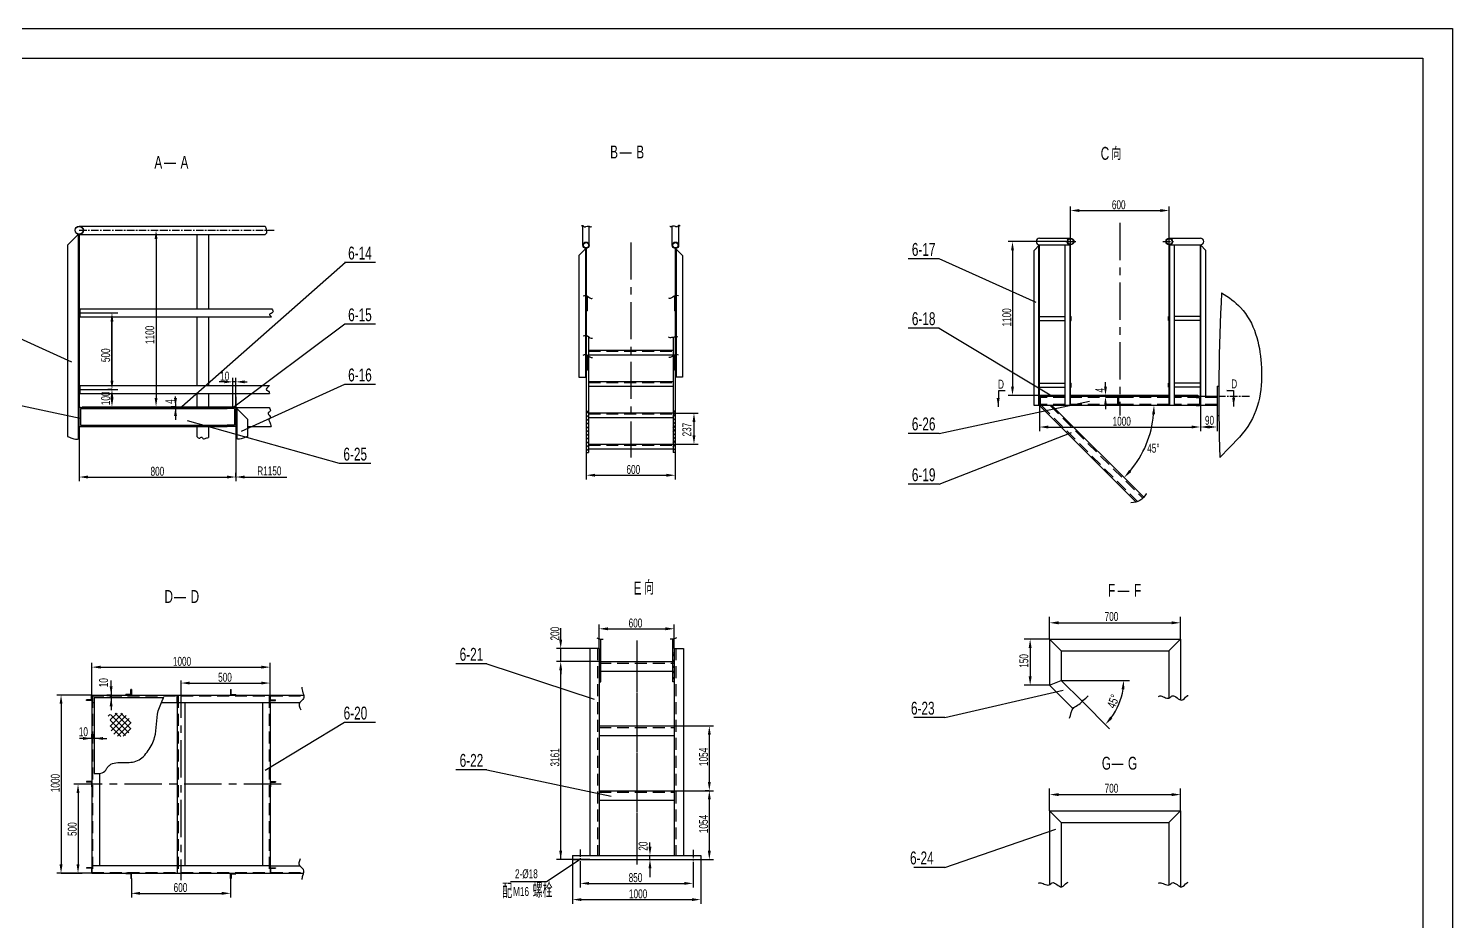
# Model space of a CAD drawing. Header units: millimetres. Extents: x 498745 to 743872, y 17439 to 118325.
# Drawn here: x 663460 to 684943, y 74649 to 88120 of the extents above; entities that cross this region are included whole.
import ezdxf

# ---------------------------------------------------------------- set-up
doc = ezdxf.new("R2010")
doc.units = ezdxf.units.MM
doc.header["$LTSCALE"] = 45
doc.linetypes.add('CENTER', pattern=[2, 1.25, -0.25, 0.25, -0.25])
doc.linetypes.add('HIDDEN-S', pattern=[3, 2, -1])
doc.styles.add('HGCAD', font='HGCAD.SHX', dxfattribs={"width": 0.75, "bigfont": 'HGCADHZ.SHX'})

msp = doc.modelspace()

# ---------------------------------------------------------------- hatches: boundary and pattern name
at = {"ltscale": 2}
h = msp.add_hatch(dxfattribs=at)
h.set_pattern_fill('ANSI37', color=256, scale=1.330875, style=0)
h.set_pattern_definition([(45, (-322626.4485, -26574.8207), (-2.987899591, 2.987899591), []), (135, (-322626.4485, -26574.8207), (-2.987899591, -2.987899591), [])])
h.paths.add_polyline_path([(678753.38, 82584.68), (678735.65, 82566.8), (678753.38, 82566.8)])
h = msp.add_hatch(dxfattribs=at)
h.set_pattern_fill('ANSI37', color=256, scale=1.330875, style=0)
h.set_pattern_definition([(135, (1682477.91, -26574.8207), (2.987899591, 2.987899591), []), (45, (1682477.91, -26574.8207), (2.987899591, -2.987899591), [])])
h.paths.add_polyline_path([(681098.08, 82584.68), (681115.81, 82566.8), (681098.08, 82566.8)])
at = {"linetype": 'HIDDEN-S', "ltscale": 2}
h = msp.add_hatch(dxfattribs=at)
h.set_pattern_fill('ANSI31', color=256, scale=12.6, style=0)
h.set_pattern_definition([(45, (194476.68, 27023.525), (-28.2878068, 28.2878068), [])])
h.paths.add_polyline_path([(671874.59, 81723.05), (671907.77, 81723.05), (671907.77, 82347.62), (671874.59, 82347.62)])
h.paths.add_polyline_path([(673216.91, 82347.62), (673183.72, 82347.62), (673183.72, 81723.05), (673216.91, 81723.05)])
at = {"ltscale": 2}
h = msp.add_hatch(dxfattribs=at)
h.set_pattern_fill('ANSI31', color=256, scale=19.6875, style=0)
h.set_pattern_definition([(45, (77711, 12222.68), (-44.199698, 44.199698), [])])
h.paths.add_polyline_path([(672092.39, 78545.35), (672068.67, 78545.35), (672068.67, 78427.87), (672092.39, 78427.87)])
h.paths.add_polyline_path([(672092.39, 78699.46), (672068.67, 78699.46), (672068.67, 78570.01), (672092.39, 78570.01)])
h.paths.add_polyline_path([(672092.39, 78570.01), (672068.67, 78570.01), (672068.67, 78545.35), (672092.39, 78545.35)])
h.paths.add_polyline_path([(672092.39, 78427.87), (672068.67, 78427.87), (672068.67, 78263.9), (672092.39, 78263.9)])
h = msp.add_hatch(dxfattribs=at)
h.set_pattern_fill('ANSI31', color=256, scale=19.6875, style=0)
h.set_pattern_definition([(135, (1267559.555, 12222.68), (44.199698, 44.199698), [])])
h.paths.add_polyline_path([(673178.17, 78545.35), (673201.88, 78545.35), (673201.88, 78427.87), (673178.17, 78427.87)])
h.paths.add_polyline_path([(673178.17, 78699.46), (673201.88, 78699.46), (673201.88, 78570.01), (673178.17, 78570.01)])
h.paths.add_polyline_path([(673178.17, 78570.01), (673201.88, 78570.01), (673201.88, 78545.35), (673178.17, 78545.35)])
h.paths.add_polyline_path([(673178.17, 78427.87), (673201.88, 78427.87), (673201.88, 78263.9), (673178.17, 78263.9)])
h = msp.add_hatch(dxfattribs=at)
h.set_pattern_fill('ANSI37', color=256, scale=19.6875, style=0)
h.set_pattern_definition([(45, (66802.7, 11344.77), (-44.199698, 44.199698), []), (135, (66802.7, 11344.77), (-44.199698, -44.199698), [])])
edge = h.paths.add_edge_path()
edge.add_spline(control_points=[(664645.04, 77757.63), (664737.35, 77786.52), (664880.24, 77826.96), (665030.6, 77661.94), (664997.88, 77450.95), (664771.64, 77416.44), (664662.07, 77575.93), (664712.72, 77722.4), (664656.59, 77752.07), (664645.04, 77757.63)], knot_values=[32.90030578, 32.90030578, 32.90030578, 32.90030578, 694.92918878, 1066.35467017, 1543.27617866, 1998.75596958, 2429.50492102, 2805.49078754, 2897.69860418, 2897.69860418, 2897.69860418, 2897.69860418], degree=3, periodic=0)

# ---------------------------------------------------------------- linework, layer by layer
at = {"color": 7, "ltscale": 2}
for p, q in [((647143.36, 88120.11), (684943.36, 88120.11)), ((684943.36, 88120.11), (684943.36, 61390.11))]:
    msp.add_line(p, q, dxfattribs=at)
at = {"color": 4, "ltscale": 2}
for p, q in [((648268.36, 87670.11), (684493.36, 87670.11)), ((684493.36, 87670.11), (684493.36, 61840.11)), ((664223.3, 85139.39), (667028.44, 85139.39)), ((671822.64, 84851.04), (671822.64, 85149.52)), ((671919.17, 84851.04), (671919.17, 85136.16)), ((673172.33, 84851.04), (673172.33, 85136.16)), ((673268.86, 84851.04), (673268.86, 85149.52)), ((664208.31, 85012.98), (664047.66, 84852.33)), ((664208.31, 85012.98), (664208.31, 81926.35)), ((664208.53, 85012.98), (664225.07, 85012.98)), ((664223.3, 85012.98), (667028.44, 85012.98)), ((664224.85, 85012.98), (664224.85, 82404.78)), ((665997.38, 85012.98), (665997.38, 83890.8)), ((666174.57, 85012.98), (666174.57, 83890.8)), ((678711.96, 84955.59), (679182.02, 84955.59)), ((680669.44, 84955.59), (681139.5, 84955.59)), ((664047.66, 84852.33), (664047.66, 81966.76)), ((671763.99, 84696.06), (671874.59, 84806.66)), ((671763.99, 84696.06), (671763.99, 82862.72)), ((671861.36, 84793.43), (671861.36, 82862.72)), ((671874.59, 84806.66), (671874.59, 82862.72)), ((673216.91, 84806.66), (673216.91, 82862.72)), ((673327.51, 84696.06), (673216.91, 84806.66)), ((673230.14, 84793.43), (673230.14, 82862.72)), ((673327.51, 84696.06), (673327.51, 82862.72)), ((678711.96, 84855.14), (678630.19, 84773.37)), ((678630.19, 82434.67), (678630.19, 84773.37)), ((678702.84, 82434.67), (678702.84, 84846.01)), ((678711.96, 84855.14), (679182.02, 84855.14)), ((678711.96, 82566.8), (678711.96, 84855.14)), ((679100.25, 82434.67), (679100.25, 84855.14)), ((679172.9, 82434.67), (679172.9, 84855.14)), ((679182.02, 82434.67), (679182.02, 84855.14)), ((679182.02, 82566.8), (679182.02, 84855.14)), ((680669.44, 84855.14), (681139.5, 84855.14)), ((680669.44, 82566.8), (680669.44, 84855.14)), ((680669.44, 82434.67), (680669.44, 84855.14)), ((680669.44, 82566.8), (680669.44, 84855.14)), ((680678.56, 82434.67), (680678.56, 84855.14)), ((680751.21, 82434.67), (680751.21, 84855.14)), ((681139.5, 84855.14), (681221.27, 84773.37)), ((681139.5, 82566.8), (681139.5, 84855.14)), ((681139.5, 82566.8), (681139.5, 84855.14)), ((681148.62, 82566.8), (681148.62, 84846.01)), ((681221.27, 82566.8), (681221.27, 84773.37)), ((668694.68, 84590.03), (668225.22, 84590.03)), ((677198.8, 84645.29), (676729.34, 84645.29)), ((671874.59, 84333.83), (671874.59, 81723.05)), ((673216.91, 84313.03), (673216.91, 81723.05)), ((671885.78, 84085.68), (671885.78, 83858.78)), ((673205.71, 84085.68), (673205.71, 83858.78)), ((664224.85, 83890.8), (667131.78, 83890.8)), ((664231.94, 83890.8), (664231.94, 83772.67)), ((671874.59, 83988.05), (671885.78, 83988.05)), ((671874.59, 83858.78), (671885.78, 83858.78)), ((673216.91, 83988.05), (673205.71, 83988.05)), ((673216.91, 83858.78), (673205.71, 83858.78)), ((664224.85, 83772.67), (667128.26, 83772.67)), ((665997.38, 83772.67), (665997.38, 82733.17)), ((666174.57, 83772.67), (666174.57, 82733.17)), ((668694.68, 83658.8), (668225.22, 83658.8)), ((677198.8, 83599.84), (676729.34, 83599.84)), ((678711.96, 83774.19), (679100.25, 83774.19)), ((678711.96, 83712.67), (679100.25, 83712.67)), ((679182.02, 83774.19), (679191.44, 83774.19)), ((679182.02, 83774.19), (679191.44, 83774.19)), ((679182.02, 83712.67), (679191.44, 83712.67)), ((679182.02, 83712.67), (679191.44, 83712.67)), ((679191.44, 83712.67), (679191.44, 83774.19)), ((680669.44, 83774.19), (680660.02, 83774.19)), ((680669.44, 83774.19), (680660.02, 83774.19)), ((680660.02, 83712.67), (680660.02, 83774.19)), ((680669.44, 83712.67), (680660.02, 83712.67)), ((680669.44, 83712.67), (680660.02, 83712.67)), ((681139.5, 83774.19), (680751.21, 83774.19)), ((681139.5, 83712.67), (680751.21, 83712.67)), ((671907.77, 83470.97), (671907.77, 81723.05)), ((673183.72, 83465.01), (673183.72, 81723.05)), ((671885.78, 83194.62), (671885.78, 82967.71)), ((671907.77, 83265.18), (673183.72, 83265.18)), ((671907.77, 83196.91), (673183.72, 83196.91)), ((673205.71, 83194.62), (673205.71, 82967.71)), ((671874.59, 83096.98), (671885.78, 83096.98)), ((671874.59, 82967.71), (671885.78, 82967.71)), ((673216.91, 83096.98), (673205.71, 83096.98)), ((673216.91, 82967.71), (673205.71, 82967.71)), ((664224.85, 82733.17), (667097.26, 82733.17)), ((664231.94, 82733.17), (664231.94, 82615.05)), ((668694.68, 82751.42), (668225.22, 82751.42)), ((671763.99, 82862.72), (671874.59, 82862.72)), ((671907.77, 82792.96), (673183.72, 82792.96)), ((671907.77, 82724.69), (673183.72, 82724.69)), ((673327.51, 82862.72), (673216.91, 82862.72)), ((678711.96, 82768.88), (678721.37, 82768.88)), ((678721.37, 82768.88), (679100.25, 82768.88)), ((679182.02, 82768.88), (679191.44, 82768.88)), ((679182.02, 82768.88), (679191.44, 82768.88)), ((679191.44, 82707.36), (679191.44, 82768.88)), ((680660.02, 82707.36), (680660.02, 82768.88)), ((680669.44, 82768.88), (680660.02, 82768.88)), ((680669.44, 82768.88), (680660.02, 82768.88)), ((681139.5, 82768.88), (680751.21, 82768.88)), ((681391.91, 82723.54), (681418.3, 82723.54)), ((664224.85, 82615.05), (667093.74, 82615.05)), ((665997.38, 82615.05), (665997.38, 82414.23)), ((666174.57, 82615.05), (666174.57, 82414.23)), ((666587.35, 82563.07), (666587.35, 82385.88)), ((666587.35, 82563.07), (666587.35, 82385.88)), ((678092.07, 82655.39), (678090.58, 82410.88)), ((678194.24, 82654.77), (678092.07, 82655.39)), ((678711.96, 82707.36), (678721.37, 82707.36)), ((679100.25, 82566.8), (678711.96, 82566.8)), ((678711.96, 82566.8), (678711.96, 82434.67)), ((678721.37, 82707.36), (679100.25, 82707.36)), ((679100.25, 82584.68), (678753.38, 82584.68)), ((678753.38, 82584.68), (678753.38, 82566.8)), ((679182.02, 82707.36), (679191.44, 82707.36)), ((679182.02, 82707.36), (679191.44, 82707.36)), ((680669.44, 82584.68), (679182.02, 82584.68)), ((680669.44, 82566.8), (679182.02, 82566.8)), ((680669.44, 82707.36), (680660.02, 82707.36)), ((680669.44, 82707.36), (680660.02, 82707.36)), ((681139.5, 82707.36), (680751.21, 82707.36)), ((681098.08, 82584.68), (680751.21, 82584.68)), ((681391.48, 82566.8), (680751.21, 82566.8)), ((681098.08, 82584.68), (681098.08, 82566.8)), ((681098.08, 82584.68), (681098.08, 82566.8)), ((681537.97, 82661.44), (681640.16, 82661.44)), ((681537.98, 82662.06), (681640.16, 82661.44)), ((681640.16, 82661.44), (681638.67, 82416.92)), ((664224.85, 82116.53), (664224.85, 82404.78)), ((664243.75, 82404.78), (664224.85, 82404.78)), ((664243.75, 82404.78), (664402.04, 82404.78)), ((664243.75, 82385.88), (664243.75, 82135.43)), ((664243.75, 82385.88), (664355.38, 82385.88)), ((664267.37, 82414.23), (666544.82, 82414.23)), ((664267.37, 82414.23), (664267.37, 82404.78)), ((664355.38, 82404.78), (664355.38, 82385.88)), ((664355.38, 82385.88), (666456.82, 82385.88)), ((664402.04, 82404.78), (666410.16, 82404.78)), ((666587.35, 82404.78), (666410.16, 82404.78)), ((666456.82, 82404.78), (666456.82, 82385.88)), ((666568.45, 82385.88), (666456.82, 82385.88)), ((666544.82, 82414.23), (666544.82, 82404.78)), ((666544.82, 82414.23), (666544.82, 82404.78)), ((666568.45, 82385.88), (666568.45, 82135.43)), ((666587.35, 82404.78), (666764.54, 82227.6)), ((666587.35, 82404.78), (667089.36, 82404.78)), ((666587.35, 82385.88), (666587.35, 81930.41)), ((666603.89, 82388.25), (666603.89, 81926.35)), ((671874.59, 82347.62), (671907.77, 82347.62)), ((671907.77, 82320.74), (673183.72, 82320.74)), ((673216.91, 82347.62), (673183.72, 82347.62)), ((681391.78, 82434.67), (678630.19, 82434.67)), ((678711.96, 82434.67), (680169.93, 80976.7)), ((678898.48, 82434.67), (680284.81, 81048.33)), ((681391.78, 82434.67), (679100.25, 82434.67)), ((681392.87, 82283.15), (681419.27, 82283.15)), ((664224.85, 82116.53), (664224.85, 81930.41)), ((664224.85, 82116.53), (664355.38, 82116.53)), ((664243.75, 82135.43), (664355.38, 82135.43)), ((664355.38, 82135.43), (666456.82, 82135.43)), ((664355.38, 82135.43), (664355.38, 82116.53)), ((664355.38, 82116.53), (666456.82, 82116.53)), ((665997.38, 82116.53), (665997.38, 81966.76)), ((666174.57, 82116.53), (666174.57, 81948.1)), ((666568.45, 82135.43), (666456.82, 82135.43)), ((666456.82, 82135.43), (666456.82, 82116.53)), ((666587.35, 82116.53), (666456.82, 82116.53)), ((666764.54, 82227.6), (666764.54, 81966.76)), ((666764.54, 82116.53), (667118.87, 82116.53)), ((671907.77, 82252.47), (673183.72, 82252.47)), ((677198.8, 82012.6), (676729.34, 82012.6)), ((671874.59, 81723.05), (671907.77, 81723.05)), ((671907.77, 81848.52), (673183.72, 81848.52)), ((671907.77, 81780.25), (673183.72, 81780.25)), ((673216.91, 81723.05), (673183.72, 81723.05)), ((668623.33, 81557.4), (668153.87, 81557.4)), ((677198.8, 81245.64), (676729.34, 81245.64)), ((672068.67, 78768.87), (672068.67, 78915.11)), ((672092.39, 78263.9), (672092.39, 78908.72)), ((673178.17, 78263.9), (673178.17, 78908.72)), ((678864.46, 78908.25), (680840.49, 78908.25)), ((678864.46, 78908.25), (679040.92, 78731.78)), ((678864.46, 78908.25), (678864.46, 78213.62)), ((680840.49, 78908.25), (680664.02, 78731.78)), ((680840.49, 78908.25), (680840.49, 77991.05)), ((672068.67, 78768.87), (671926.53, 78768.87)), ((671926.53, 78768.87), (671926.53, 75646)), ((672068.67, 78768.87), (672068.67, 75646)), ((672068.67, 78699.46), (672092.39, 78699.46)), ((673201.88, 78699.46), (673178.17, 78699.46)), ((673201.88, 78768.87), (673344.03, 78768.87)), ((673201.88, 78768.87), (673201.88, 75646)), ((673344.03, 78768.87), (673344.03, 75646)), ((679040.92, 78731.78), (680664.02, 78731.78)), ((679040.92, 78731.78), (679040.92, 78286.71)), ((680664.02, 78731.78), (680664.02, 78018.93)), ((670376.83, 78537.29), (669907.36, 78537.29)), ((672092.39, 78570.01), (673178.17, 78570.01)), ((672092.39, 78427.87), (673178.17, 78427.87)), ((672068.67, 78263.9), (672092.39, 78263.9)), ((673201.88, 78263.9), (673178.17, 78263.9)), ((678864.46, 78213.62), (679040.92, 78286.71)), ((678864.46, 78213.62), (679216.1, 77861.98)), ((679040.92, 78286.71), (679356.32, 77971.31)), ((664333.87, 77983.19), (664333.87, 77990.73)), ((664408.29, 77990.73), (664333.87, 77990.73)), ((664408.29, 77990.73), (664408.29, 78065.09)), ((664415.77, 78065.09), (664408.29, 78065.09)), ((664415.77, 78065.09), (664415.77, 75377.33)), ((664415.77, 78065.09), (667103.53, 78065.09)), ((664415.77, 78016.95), (664415.77, 75377.33)), ((664452.29, 78026.7), (664452.29, 76880.72)), ((664452.29, 78026.7), (665499.64, 78026.7)), ((665004.05, 78072.63), (664929.63, 78072.63)), ((664929.63, 78065.09), (664929.63, 78072.63)), ((665011.53, 78065.09), (664929.63, 78065.09)), ((665011.53, 78146.99), (665004.05, 78146.99)), ((665004.05, 78072.63), (665004.05, 78146.99)), ((665011.53, 78146.99), (665011.53, 78065.09)), ((666507.78, 78146.99), (666507.78, 78065.09)), ((666507.78, 78146.99), (666515.26, 78146.99)), ((666507.78, 78065.09), (666589.68, 78065.09)), ((666515.26, 78072.63), (666515.26, 78146.99)), ((666515.26, 78072.63), (666589.68, 78072.63)), ((666589.68, 78065.09), (666589.68, 78072.63)), ((667103.53, 78065.09), (667610.05, 78065.09)), ((667103.53, 78065.09), (667111.01, 78065.09)), ((667103.53, 77983.19), (667103.53, 78065.09)), ((667111.01, 77990.73), (667111.01, 78065.09)), ((667111.01, 77990.73), (667185.43, 77990.73)), ((667185.43, 77983.19), (667185.43, 77990.73)), ((664415.77, 77983.19), (664333.87, 77983.19)), ((664415.77, 77951.01), (664452.29, 77951.01)), ((665465.71, 77951.01), (667103.53, 77951.01)), ((665703.98, 77951.01), (665703.98, 75491.52)), ((665703.98, 77951.01), (665703.98, 75491.52)), ((665818.17, 77951.01), (665818.17, 75491.52)), ((666989.35, 77951.01), (666989.35, 75491.52)), ((667103.53, 77983.19), (667185.43, 77983.19)), ((667103.53, 77951.01), (667103.53, 75491.41)), ((667103.53, 77951.01), (667551.82, 77951.01)), ((668694.68, 77650.93), (668225.22, 77650.93)), ((672068.67, 77599), (673201.88, 77599)), ((677284.13, 77724.66), (676814.66, 77724.66)), ((672068.67, 77456.85), (673201.88, 77456.85)), ((670376.83, 76937.24), (669907.36, 76937.24)), ((679801.83, 77022.01), (679975.61, 77022.01)), ((664415.77, 76760.13), (664333.87, 76760.13)), ((664333.87, 76760.13), (664333.87, 76752.59)), ((664408.29, 76752.59), (664333.87, 76752.59)), ((664408.29, 76752.59), (664408.29, 76678.23)), ((664529.96, 76882.44), (664529.96, 75491.52)), ((667103.53, 76760.13), (667185.43, 76760.13)), ((667111.01, 76752.59), (667185.43, 76752.59)), ((667111.01, 76752.59), (667111.01, 76678.23)), ((667185.43, 76760.13), (667185.43, 76752.59)), ((664415.77, 76678.23), (664408.29, 76678.23)), ((667103.53, 76678.23), (667111.01, 76678.23)), ((672068.67, 76622.5), (673201.88, 76622.5)), ((672068.67, 76480.35), (673201.88, 76480.35)), ((678864.46, 76316.74), (680840.49, 76316.74)), ((678864.46, 76316.74), (679040.92, 76140.28)), ((678864.46, 76316.74), (678864.46, 75206.69)), ((680840.49, 76316.74), (680664.02, 76140.28)), ((680840.49, 76316.74), (680840.49, 75173.12)), ((679040.92, 76140.28), (680664.02, 76140.28)), ((679040.92, 76140.28), (679040.92, 75170.75)), ((680664.02, 76140.28), (680664.02, 75201)), ((671668.83, 75646), (673601.73, 75646)), ((671668.83, 75646), (671668.83, 75583.79)), ((673601.73, 75646), (673601.73, 75583.79)), ((664333.87, 75459.23), (664333.87, 75451.69)), ((664415.77, 75459.23), (664333.87, 75459.23)), ((664408.29, 75451.69), (664333.87, 75451.69)), ((664408.29, 75451.69), (664408.29, 75377.33)), ((664415.77, 75491.52), (667103.53, 75491.52)), ((667103.53, 75491.41), (667551.82, 75491.41)), ((667103.53, 75459.23), (667103.53, 75377.33)), ((667103.53, 75459.23), (667185.43, 75459.23)), ((667111.01, 75451.69), (667111.01, 75377.33)), ((667111.01, 75451.69), (667185.43, 75451.69)), ((667185.43, 75459.23), (667185.43, 75451.69)), ((671668.83, 75583.79), (673601.73, 75583.79)), ((677284.13, 75465.44), (676814.66, 75465.44)), ((664415.77, 75377.33), (664408.29, 75377.33)), ((664415.77, 75377.33), (667103.53, 75377.33)), ((665011.53, 75377.33), (664929.63, 75377.33)), ((664929.63, 75377.33), (664929.63, 75369.79)), ((665004.05, 75369.79), (664929.63, 75369.79)), ((665004.05, 75369.79), (665004.05, 75295.43)), ((665011.53, 75295.43), (665004.05, 75295.43)), ((665011.53, 75295.43), (665011.53, 75377.33)), ((666507.78, 75377.33), (666589.68, 75377.33)), ((666507.78, 75295.43), (666507.78, 75377.33)), ((666507.78, 75295.43), (666515.26, 75295.43)), ((666515.26, 75369.79), (666589.68, 75369.79)), ((666515.26, 75369.79), (666515.26, 75295.43)), ((666589.68, 75377.33), (666589.68, 75369.79)), ((667103.53, 75377.33), (667610.05, 75377.33)), ((667103.53, 75377.33), (667111.01, 75377.33))]:
    msp.add_line(p, q, dxfattribs=at)
at = {"ltscale": 2}
for p, q in [((672382.85, 86242.91), (672556.63, 86242.91)), ((665507.55, 86086.38), (665681.34, 86086.38)), ((679182.02, 84971.24), (679182.02, 85437.07)), ((679276.52, 85374.07), (680574.94, 85374.07)), ((680669.44, 84971.24), (680669.44, 85437.07)), ((665384.03, 84981.46), (665384.03, 82508.73)), ((679110.15, 84905.9), (678241.97, 84905.9)), ((678304.97, 84811.4), (678304.97, 82679.18)), ((668239.81, 84589.38), (665774.86, 82412.63)), ((678661.52, 83987.5), (677198.8, 84645.29)), ((661400.34, 84322.92), (664110.73, 83093.44)), ((664231.94, 83831.73), (664809.3, 83831.73)), ((664231.94, 83831.73), (664782.3, 83831.73)), ((664719.3, 82768.61), (664719.3, 83737.23)), ((664719.3, 83696.73), (664719.3, 82809.11)), ((668231.03, 83658.82), (666537.18, 82391.46)), ((677198.8, 83599.84), (678896.83, 82578.52)), ((661400.34, 82844.82), (664237.31, 82239.88)), ((666450.32, 82789.53), (666334.36, 82789.53)), ((666544.82, 82414.23), (666544.82, 82852.53)), ((666587.35, 82789.53), (666544.82, 82789.53)), ((666587.35, 82404.78), (666587.35, 82852.53)), ((666662.95, 82789.53), (666757.45, 82789.53)), ((668226.34, 82750.56), (666669.9, 82042.85)), ((679708.09, 82679.18), (679708.09, 82785.09)), ((664231.94, 82674.11), (664809.3, 82674.11)), ((664231.94, 82674.11), (664782.3, 82674.11)), ((664231.94, 82674.11), (664656.51, 82674.11)), ((664719.3, 82674.11), (664656.3, 82674.11)), ((664719.3, 82579.61), (664719.3, 82508.73)), ((665677.32, 82508.73), (665677.32, 82569.92)), ((678753.38, 82584.68), (678241.97, 82584.68)), ((678773.68, 82552.8), (678724.68, 82552.8)), ((678753.38, 82584.68), (678735.65, 82566.8)), ((679925.73, 82584.68), (679645.09, 82584.68)), ((679925.73, 82566.8), (679645.09, 82566.8)), ((679708.09, 82566.8), (679708.09, 82584.68)), ((679951.08, 82552.8), (679902.08, 82552.8)), ((681077.78, 82552.8), (681126.78, 82552.8)), ((681098.08, 82584.68), (681115.81, 82566.8)), ((681139.5, 82566.8), (681139.5, 82045.47)), ((681391.48, 82566.8), (681391.48, 82045.47)), ((664267.37, 82414.23), (664782.3, 82414.23)), ((664782.3, 82414.23), (665447.03, 82414.23)), ((665677.32, 82414.23), (665614.32, 82414.23)), ((665677.32, 82404.78), (665614.32, 82404.78)), ((665677.32, 82464.58), (665677.32, 82295.51)), ((665677.32, 82404.78), (665677.32, 82414.23)), ((665677.32, 82310.28), (665677.32, 82215.78)), ((673183.72, 82318.68), (673562.56, 82318.68)), ((677198.8, 82012.6), (679468.93, 82496.71)), ((678711.96, 82434.67), (678711.96, 82045.47)), ((678773.68, 82448.66), (678724.68, 82448.66)), ((678773.68, 82434.67), (678724.68, 82434.67)), ((679708.09, 82472.3), (679708.09, 82377.8)), ((679951.08, 82448.66), (679902.08, 82448.66)), ((679951.08, 82434.67), (679902.08, 82434.67)), ((681077.78, 82448.66), (681126.78, 82448.66)), ((681077.78, 82434.67), (681126.78, 82434.67)), ((681139.5, 82434.67), (681139.5, 82045.47)), ((668153.87, 81557.4), (665858.69, 82200.2)), ((673499.56, 82224.18), (673499.56, 81943.02)), ((678806.46, 82108.47), (681045, 82108.47)), ((681234, 82108.47), (681296.98, 82108.47)), ((664224.85, 81930.41), (664224.85, 81290.68)), ((666587.35, 81930.41), (666587.35, 81290.68)), ((677198.8, 81245.64), (679197.21, 82026.01)), ((671874.59, 81723.05), (671874.59, 81317.96)), ((673183.72, 81848.52), (673562.56, 81848.52)), ((673216.91, 81723.05), (673216.91, 81317.96)), ((664319.35, 81353.68), (666492.85, 81353.68)), ((666587.35, 81353.68), (666587.35, 81416.68)), ((666681.85, 81353.68), (667358.41, 81353.68)), ((671969.09, 81380.96), (673122.41, 81380.96)), ((665659.93, 79537.17), (665833.72, 79537.17)), ((679893.33, 79629.95), (680067.12, 79629.95)), ((671488.83, 78863.37), (671488.83, 79072.32)), ((672068.67, 78768.87), (672068.67, 79127.67)), ((672163.17, 79064.67), (673107.38, 79064.67)), ((673201.88, 78768.87), (673201.88, 79127.67)), ((678864.46, 78908.25), (678864.46, 79244.92)), ((678999.46, 79154.92), (680705.49, 79154.92)), ((680840.49, 78908.25), (680840.49, 79244.92)), ((678864.46, 78908.25), (678481.5, 78908.25)), ((671926.53, 78768.87), (671425.83, 78768.87)), ((671488.83, 78570.01), (671488.83, 78768.87)), ((678571.5, 78773.25), (678571.5, 78348.62)), ((664415.77, 78065.09), (664415.77, 78549.24)), ((664510.27, 78486.24), (667009.03, 78486.24)), ((667103.53, 78065.09), (667103.53, 78549.24)), ((670376.83, 78537.29), (671994.6, 78000.88)), ((672068.67, 78570.01), (671425.83, 78570.01)), ((671926.53, 78570.01), (671425.83, 78570.01)), ((671488.83, 78475.51), (671488.83, 78381.01)), ((671488.83, 75583.79), (671488.83, 78475.51)), ((672092.39, 78570.01), (672068.67, 78570.01)), ((672092.39, 78427.87), (672068.67, 78427.87)), ((673178.17, 78570.01), (673201.88, 78570.01)), ((673178.17, 78427.87), (673201.88, 78427.87)), ((664706.61, 78159.59), (664706.61, 78286.77)), ((665759.65, 78282.47), (665759.65, 78218.23)), ((665854.15, 78245.96), (667009.03, 78245.96)), ((667103.53, 78065.09), (667103.53, 78344.23)), ((678864.46, 78213.62), (678481.5, 78213.62)), ((679040.92, 78286.71), (679441.49, 78286.71)), ((664408.29, 78065.09), (663887.99, 78065.09)), ((664706.61, 78065.09), (664643.61, 78065.09)), ((664706.61, 78026.7), (664643.61, 78026.7)), ((664706.61, 78165.61), (664706.61, 77917.79)), ((664706.61, 78026.7), (664706.61, 78065.09)), ((665703.98, 77951.01), (665703.98, 78053.28)), ((667103.53, 77951.01), (667103.53, 78053.28)), ((677284.13, 77724.66), (679067.31, 78139.62)), ((663950.99, 77970.59), (663950.99, 75471.83)), ((664706.61, 77932.2), (664706.61, 77837.7)), ((668225.22, 77650.93), (667031.55, 76928.65)), ((673201.88, 77599), (673794.25, 77599)), ((664321.27, 77410.63), (664227.89, 77410.63)), ((664507.62, 77410.63), (664248.08, 77410.63)), ((664415.77, 77410.63), (664415.77, 77473.63)), ((664452.29, 77410.63), (664415.77, 77410.63)), ((664452.29, 77410.63), (664452.29, 77473.63)), ((664546.79, 77410.63), (664641.29, 77410.63)), ((673731.25, 77504.5), (673731.25, 76717)), ((670376.83, 76937.24), (672248.07, 76538.96)), ((664372.74, 76721.21), (664143.84, 76721.21)), ((664206.84, 76626.71), (664206.84, 75471.83)), ((673201.88, 76622.5), (673794.25, 76622.5)), ((673731.25, 76622.5), (673668.25, 76622.5)), ((673731.25, 76528), (673731.25, 75678.29)), ((678864.46, 76316.74), (678864.46, 76653.41)), ((678999.46, 76563.41), (680705.49, 76563.41)), ((680840.49, 76316.74), (680840.49, 76653.41)), ((672835.91, 75740.5), (672835.91, 75843.24)), ((677284.13, 75465.44), (678958.06, 76040.53)), ((672635.28, 75646), (672898.91, 75646)), ((672835.91, 75583.79), (672835.91, 75646)), ((665703.98, 75491.52), (665703.98, 75389.14)), ((671784.36, 75583.79), (671273.53, 75247.2)), ((671926.53, 75583.79), (671425.83, 75583.79)), ((671668.83, 75583.79), (671668.83, 74916.3)), ((671784.36, 75483.71), (671784.36, 75160.94)), ((672635.28, 75583.79), (672898.91, 75583.79)), ((672835.91, 75451.49), (672835.91, 75319.19)), ((673486.19, 75493.12), (673486.19, 75160.94)), ((673601.73, 75583.79), (673601.73, 74916.3)), ((673601.73, 75583.79), (673794.25, 75583.79)), ((664408.29, 75377.33), (663887.99, 75377.33)), ((663950.99, 75377.33), (664269.84, 75377.33)), ((665011.53, 75295.43), (665011.53, 75011.05)), ((666507.78, 75295.43), (666507.78, 75011.05)), ((671273.53, 75247.2), (670730.58, 75247.2)), ((671878.86, 75223.94), (673391.69, 75223.94)), ((665106.03, 75074.05), (666413.28, 75074.05)), ((671763.33, 74979.3), (673507.23, 74979.3))]:
    msp.add_line(p, q, dxfattribs=at)
at = {"color": 1, "linetype": 'CENTER', "ltscale": 2}
for p, q in [((664224.88, 85075.96), (665447.03, 85075.96)), ((665447.03, 85075.96), (667167.12, 85075.96)), ((679110.15, 84905.9), (679262.99, 84905.9)), ((679182.02, 84852.31), (679182.02, 84971.24)), ((680574.53, 84905.9), (680742.51, 84905.9)), ((680669.44, 84852.31), (680669.44, 84971.24)), ((681878.59, 82566.8), (681417.87, 82566.8)), ((671784.36, 75737.83), (671784.36, 75483.71)), ((673486.19, 75728.42), (673486.19, 75493.12))]:
    msp.add_line(p, q, dxfattribs=at)
at = {"color": 1, "linetype": 'CENTER', "ltscale": 10}
for p, q in [((679925.73, 85188.91), (679925.73, 82284.09)), ((672545.75, 84893.61), (672545.75, 81650.22)), ((672635.28, 78890.2), (672635.28, 75528.11)), ((672635.28, 78770.35), (672635.28, 75485.46)), ((665759.65, 78282.47), (665759.65, 75271.52)), ((667270.48, 76721.21), (664372.74, 76721.21))]:
    msp.add_line(p, q, dxfattribs=at)
at = {"linetype": 'HIDDEN-S', "ltscale": 2}
for p, q in [((671907.77, 83250.83), (673183.72, 83250.83)), ((671907.77, 82778.61), (673183.72, 82778.61)), ((678711.96, 82566.8), (678711.96, 82434.67)), ((679100.25, 82552.8), (678724.68, 82552.8)), ((678724.68, 82552.8), (678724.68, 82448.18)), ((679889.35, 82552.8), (679182.02, 82552.8)), ((679889.35, 82566.8), (679889.35, 82434.67)), ((679889.35, 82566.8), (679889.35, 82434.67)), ((679902.08, 82552.8), (679902.08, 82448.66)), ((680669.44, 82552.8), (679951.08, 82552.8)), ((681126.78, 82552.8), (680751.21, 82552.8)), ((681126.78, 82552.8), (681126.78, 82448.18)), ((681139.5, 82566.8), (681139.5, 82434.67)), ((681391.48, 82552.8), (681139.5, 82552.8)), ((671907.77, 82306.39), (673183.72, 82306.39)), ((679100.25, 82448.18), (678724.68, 82448.18)), ((678740.64, 82434.67), (680191.46, 80983.84)), ((678871.25, 82434.67), (680271.67, 81034.25)), ((679889.35, 82448.18), (679182.02, 82448.18)), ((680669.44, 82448.18), (679951.52, 82448.18)), ((681126.78, 82448.18), (680751.21, 82448.18)), ((681391.48, 82448.18), (681139.5, 82448.18)), ((671907.77, 81834.17), (673183.72, 81834.17)), ((672042.74, 78768.87), (672042.74, 75646)), ((673227.82, 78768.87), (673227.82, 75646)), ((672068.67, 78545.35), (673201.88, 78545.35)), ((664415.77, 78053.28), (667612.9, 78053.28)), ((664427.59, 78053.28), (664427.59, 75389.14)), ((665715.79, 78053.28), (665715.79, 75389.14)), ((667091.72, 78053.28), (667091.72, 75389.14)), ((672068.67, 77574.33), (673201.88, 77574.33)), ((672068.67, 76597.83), (673201.88, 76597.83)), ((667103.53, 75491.41), (667103.53, 75389.14)), ((664415.77, 75389.14), (667612.9, 75389.14))]:
    msp.add_line(p, q, dxfattribs=at)
at = {"color": 7}
for p, q in [((679441.49, 78286.71), (680071.92, 78286.71)), ((679356.32, 77971.31), (679769.95, 77557.69))]:
    msp.add_line(p, q, dxfattribs=at)
at = {"color": 4, "ltscale": 2}
for centre, radius in [((664224.88, 85075.96), 63), ((664224.88, 85075.96), 59.06), ((671871.47, 84850.54), 47.49), ((671871.47, 84850.54), 40.4), ((673220.03, 84850.54), 47.49), ((673220.03, 84850.54), 40.4), ((679182.02, 84905.9), 49.69), ((679182.02, 84905.9), 43.14), ((680669.44, 84905.9), 49.69), ((680669.44, 84905.9), 43.14)]:
    msp.add_circle(centre, radius, dxfattribs=at)
for centre, radius, start, end in [((678711.96, 84905.9), 49.69, 90, 270), ((681139.5, 84905.9), 49.69, 270, 90), ((710354.65, 82566.8), 28936.77, 176.894593, 181.819004), ((710354.65, 82566.8), 28963.16, 179.689921, 180.561131)]:
    msp.add_arc(centre, radius, start, end, dxfattribs=at)
at = {"ltscale": 2}
msp.add_arc((678898.48, 82434.67), 1541.31, 320.020034, 354.979966, dxfattribs=at)
at = {"color": 7}
msp.add_arc((679040.92, 78286.71), 941, 323.226984, 351.773016, dxfattribs=at)
at = {"ltscale": 2}
for points in [[(667028.44, 85139.39), (667049.18, 85083.42), (667069.93, 85027.46), (667028.44, 85012.98)], [(678783.78, 82566.8), (678781.36, 82561.79), (678777.74, 82557.21), (678773.68, 82552.8)], [(679961.18, 82566.8), (679958.75, 82561.79), (679955.14, 82557.21), (679951.08, 82552.8)], [(681067.68, 82566.8), (681070.11, 82561.79), (681073.72, 82557.21), (681077.78, 82552.8)], [(678783.78, 82434.67), (678781.36, 82439.67), (678777.74, 82444.25), (678773.68, 82448.66)], [(679961.18, 82434.67), (679958.75, 82439.67), (679955.14, 82444.25), (679951.08, 82448.66)], [(681067.68, 82434.67), (681070.11, 82439.67), (681073.72, 82444.25), (681077.78, 82448.66)]]:
    msp.add_open_spline(points, degree=3, dxfattribs=at)
for points, knots in [([(671800.92, 85137.66), (671801.46, 85138.2), (671808.77, 85145.12), (671828.77, 85157.46), (671836.31, 85127.56), (671857.74, 85124.12), (671876.06, 85137.82), (671902.7, 85142.18), (671926.95, 85133.54), (671944.55, 85126.75), (671952.44, 85131.51), (671954.56, 85132.79)], [104.50120217, 104.50120217, 104.50120217, 104.50120217, 110.96435069, 189.12416521, 269.25311866, 321.58931785, 367.48479063, 482.2394288, 556.95895081, 619.39230197, 642.34061676, 642.34061676, 642.34061676, 642.34061676]), ([(673290.57, 85137.66), (673290.03, 85138.2), (673282.73, 85145.12), (673262.72, 85157.46), (673255.18, 85127.56), (673233.76, 85124.12), (673215.43, 85137.82), (673188.79, 85142.18), (673164.54, 85133.54), (673146.94, 85126.75), (673139.06, 85131.51), (673136.94, 85132.79)], [104.50120217, 104.50120217, 104.50120217, 104.50120217, 110.96435069, 189.12416521, 269.25311866, 321.58931785, 367.48479063, 482.2394288, 556.95895081, 619.39230197, 642.34061676, 642.34061676, 642.34061676, 642.34061676]), ([(671827.58, 84085.31), (671842.19, 84089.98), (671886.99, 84101.77), (671930.02, 84043.54), (671962.48, 84047.3), (671969.33, 84049.56)], [315.90905783, 315.90905783, 315.90905783, 315.90905783, 455.35253964, 739.0472209, 814.15364185, 814.15364185, 814.15364185, 814.15364185]), ([(673263.92, 84085.31), (673249.3, 84089.98), (673204.5, 84101.77), (673161.48, 84043.54), (673129.01, 84047.3), (673122.17, 84049.56)], [315.90905783, 315.90905783, 315.90905783, 315.90905783, 455.35253964, 739.0472209, 814.15364185, 814.15364185, 814.15364185, 814.15364185]), ([(671827.58, 83484.91), (671842.19, 83489.58), (671886.99, 83501.37), (671930.02, 83443.13), (671962.48, 83446.9), (671969.33, 83449.16)], [315.90905783, 315.90905783, 315.90905783, 315.90905783, 455.35253964, 739.0472209, 814.15364185, 814.15364185, 814.15364185, 814.15364185]), ([(673114.56, 83468.83), (673116.64, 83467.3), (673136.14, 83454.14), (673186.44, 83468.44), (673231.96, 83469.68), (673255.56, 83472.9)], [260.64149987, 260.64149987, 260.64149987, 260.64149987, 284.19259347, 477.11300725, 708.13959481, 708.13959481, 708.13959481, 708.13959481]), ([(671827.58, 83194.24), (671842.19, 83198.92), (671886.99, 83210.71), (671930.02, 83152.47), (671962.48, 83156.23), (671969.33, 83158.49)], [315.90905783, 315.90905783, 315.90905783, 315.90905783, 455.35253964, 739.0472209, 814.15364185, 814.15364185, 814.15364185, 814.15364185]), ([(673263.92, 83194.24), (673249.3, 83198.92), (673204.5, 83210.71), (673161.48, 83152.47), (673129.01, 83156.23), (673122.17, 83158.49)], [315.90905783, 315.90905783, 315.90905783, 315.90905783, 455.35253964, 739.0472209, 814.15364185, 814.15364185, 814.15364185, 814.15364185]), ([(664047.66, 81966.76), (664068.87, 81959.72), (664126.29, 81926.39), (664191.05, 81919.56), (664224.85, 81930.41)], [375.87015479, 375.87015479, 375.87015479, 375.87015479, 551.37713729, 824.38760565, 824.38760565, 824.38760565, 824.38760565]), ([(666764.54, 81966.76), (666743.33, 81959.72), (666685.9, 81926.39), (666621.15, 81919.56), (666587.35, 81930.41)], [375.87015479, 375.87015479, 375.87015479, 375.87015479, 551.37713729, 824.38760565, 824.38760565, 824.38760565, 824.38760565]), ([(680320.14, 81103.6), (680319.96, 81103.21), (680275.93, 81010.46), (680195.23, 80970.68), (680092.33, 80963.63)], [440.04138293, 440.04138293, 440.04138293, 440.04138293, 443.45300701, 1264.65696996, 1264.65696996, 1264.65696996, 1264.65696996]), ([(672033.78, 78929.99), (672048.94, 78923.91), (672079.78, 78907.51), (672111.5, 78906.52), (672127.77, 78908.69)], [327.38914779, 327.38914779, 327.38914779, 327.38914779, 450.72447181, 578.17554909, 578.17554909, 578.17554909, 578.17554909]), ([(673236.77, 78929.99), (673221.61, 78923.91), (673190.77, 78907.51), (673159.06, 78906.52), (673142.79, 78908.69)], [327.38914779, 327.38914779, 327.38914779, 327.38914779, 450.72447181, 578.17554909, 578.17554909, 578.17554909, 578.17554909]), ([(664452.29, 76880.72), (664524.31, 76875.41), (664601.83, 76886.93), (664648.96, 76972.07), (664716.52, 77052.03), (664895.28, 77044.03), (665116.69, 77049.95), (665275.79, 77222.16), (665406.98, 77475.29), (665372.72, 77773.58), (665471.04, 77959.9), (665499.64, 78026.7)], [289.28752162, 289.28752162, 289.28752162, 289.28752162, 781.94816704, 897.0611767, 1010.19963351, 1563.57119164, 2101.15317739, 2666.09556164, 3222.90808461, 4253.64954733, 4804.12842853, 4804.12842853, 4804.12842853, 4804.12842853]), ([(667585.72, 78185.79), (667583.57, 78159.49), (667596.43, 78099.55), (667634.35, 78005.71), (667525.32, 77956.06), (667544.82, 77880.45), (667566.7, 77842.51)], [503.89107693, 503.89107693, 503.89107693, 503.89107693, 718.90673493, 947.63817474, 1148.32493272, 1436.61454653, 1436.61454653, 1436.61454653, 1436.61454653]), ([(679164.12, 77716.19), (679164.26, 77716.5), (679188.29, 77768.97), (679188.73, 77876.62), (679313.65, 77914.65), (679368.01, 77992.3), (679424.77, 78030.09), (679448.74, 78053.4)], [316.46247144, 316.46247144, 316.46247144, 316.46247144, 318.29451, 621.21506179, 785.29009125, 944.43734625, 1123.21471345, 1123.21471345, 1123.21471345, 1123.21471345]), ([(680509.01, 78045.06), (680514.39, 78048.6), (680558.89, 78068.25), (680648.17, 77979.53), (680739.64, 78098.21), (680851.9, 77928.34), (680912.72, 78042.12), (680948.33, 78057.79), (680953.95, 78059.53)], [121.42240746, 121.42240746, 121.42240746, 121.42240746, 159.14673104, 418.61643653, 520.06861571, 797.22366726, 977.38086594, 1009.89198796, 1009.89198796, 1009.89198796, 1009.89198796]), ([(667586.24, 75284.43), (667588.18, 75302.87), (667600.74, 75353.55), (667634.35, 75436.72), (667525.86, 75486.11), (667544.54, 75560.87), (667565.89, 75598.5)], [577.20211463, 577.20211463, 577.20211463, 577.20211463, 718.90673493, 947.63817474, 1148.32493272, 1433.04867394, 1433.04867394, 1433.04867394, 1433.04867394]), ([(678697.36, 75227.13), (678702.74, 75230.68), (678747.23, 75250.33), (678836.52, 75161.6), (678927.99, 75280.28), (679040.25, 75110.42), (679101.07, 75224.19), (679136.67, 75239.86), (679142.3, 75241.6)], [121.42240746, 121.42240746, 121.42240746, 121.42240746, 159.14673104, 418.61643653, 520.06861571, 797.22366726, 977.38086594, 1009.89198796, 1009.89198796, 1009.89198796, 1009.89198796]), ([(680509.01, 75227.13), (680514.39, 75230.68), (680558.89, 75250.33), (680648.17, 75161.6), (680739.64, 75280.28), (680851.9, 75110.42), (680912.72, 75224.19), (680948.33, 75239.86), (680953.95, 75241.6)], [121.42240746, 121.42240746, 121.42240746, 121.42240746, 159.14673104, 418.61643653, 520.06861571, 797.22366726, 977.38086594, 1009.89198796, 1009.89198796, 1009.89198796, 1009.89198796])]:
    msp.add_open_spline(points, degree=3, knots=knots, dxfattribs=at)
at = {"color": 7, "ltscale": 2}
msp.add_open_spline([(681460.26, 84132.39), (681568.09, 84067.03), (681935.34, 83790.64), (682118.14, 83010.39), (682024.6, 82204.82), (681560.17, 81784.68), (681432.46, 81648.28)], degree=3, knots=[6679.39499769, 6679.39499769, 6679.39499769, 6679.39499769, 7313.60523132, 9076.09096887, 11117.79387258, 12064.67290204, 12064.67290204, 12064.67290204, 12064.67290204], dxfattribs=at)
at = {"ltscale": 2}
for points in [[(667131.78, 83890.8), (667147.47, 83839.1), (667096.83, 83808.74), (667128.26, 83772.67)], [(667097.26, 82733.17), (667051.25, 82665.08), (667081.63, 82649.9), (667093.74, 82615.05)], [(667089.36, 82404.78), (667103.94, 82346.18), (667075.56, 82322.55), (667103.94, 82265.85), (667108.67, 82249.31), (667087.38, 82220.96), (667099.21, 82183.16), (667118.87, 82116.53)], [(665997.38, 81966.76), (666044.63, 81940.46), (666067.19, 81957.36), (666101.03, 81929.19), (666123.58, 81934.82), (666174.57, 81948.1)]]:
    msp.add_spline(points, degree=3, dxfattribs=at)
for points in [[(679314.32, 85396.12), (679314.32, 85352.02), (679182.02, 85374.07)], [(680537.14, 85396.12), (680537.14, 85352.02), (680669.44, 85374.07)], [(665361.98, 84943.66), (665406.08, 84943.66), (665384.03, 85075.96)], [(678282.92, 84773.6), (678327.02, 84773.6), (678304.97, 84905.9)], [(664696.8, 83696.73), (664741.8, 83696.73), (664719.3, 83831.73)], [(664703.55, 83737.23), (664735.05, 83737.23), (664719.3, 83831.73)], [(664696.8, 82809.11), (664741.8, 82809.11), (664719.3, 82674.11)], [(664703.55, 82768.61), (664735.05, 82768.61), (664719.3, 82674.11)], [(666412.52, 82811.58), (666412.52, 82767.48), (666544.82, 82789.53)], [(666719.65, 82811.58), (666719.65, 82767.48), (666587.35, 82789.53)], [(678282.92, 82716.98), (678327.02, 82716.98), (678304.97, 82584.68)], [(679686.04, 82716.98), (679730.14, 82716.98), (679708.09, 82584.68)], [(664697.25, 82541.81), (664741.35, 82541.81), (664719.3, 82674.11)], [(664697.25, 82546.53), (664741.35, 82546.53), (664719.3, 82414.23)], [(665361.98, 82546.53), (665406.08, 82546.53), (665384.03, 82414.23)], [(665655.27, 82546.53), (665699.37, 82546.53), (665677.32, 82414.23)], [(679686.04, 82434.5), (679730.14, 82434.5), (679708.09, 82566.8)], [(665655.27, 82272.48), (665699.37, 82272.48), (665677.32, 82404.78)], [(673477.51, 82186.38), (673521.61, 82186.38), (673499.56, 82318.68)], [(680411.39, 82300.78), (680456.35, 82298.81), (680439.78, 82434.67)], [(678844.26, 82130.52), (678844.26, 82086.42), (678711.96, 82108.47)], [(681007.2, 82130.52), (681007.2, 82086.42), (681139.5, 82108.47)], [(681271.8, 82130.52), (681271.8, 82086.42), (681139.5, 82108.47)], [(681259.18, 82130.52), (681259.18, 82086.42), (681391.48, 82108.47)], [(673477.51, 81980.82), (673521.61, 81980.82), (673499.56, 81848.52)], [(680096.12, 81429.15), (680062.94, 81459.55), (679988.34, 81344.8)], [(664357.15, 81375.73), (664357.15, 81331.63), (664224.85, 81353.68)], [(666455.05, 81375.73), (666455.05, 81331.63), (666587.35, 81353.68)], [(666719.65, 81375.73), (666719.65, 81331.63), (666587.35, 81353.68)], [(672006.89, 81403.01), (672006.89, 81358.91), (671874.59, 81380.96)], [(673084.61, 81403.01), (673084.61, 81358.91), (673216.91, 81380.96)], [(672200.97, 79086.72), (672200.97, 79042.62), (672068.67, 79064.67)], [(673069.58, 79086.72), (673069.58, 79042.62), (673201.88, 79064.67)], [(678999.46, 79177.42), (678999.46, 79132.42), (678864.46, 79154.92)], [(680705.49, 79177.42), (680705.49, 79132.42), (680840.49, 79154.92)], [(671466.78, 78901.17), (671510.88, 78901.17), (671488.83, 78768.87)], [(678549, 78773.25), (678594, 78773.25), (678571.5, 78908.25)], [(664548.07, 78508.29), (664548.07, 78464.19), (664415.77, 78486.24)], [(666971.23, 78508.29), (666971.23, 78464.19), (667103.53, 78486.24)], [(671466.78, 78437.71), (671510.88, 78437.71), (671488.83, 78570.01)], [(671473.08, 78475.51), (671504.58, 78475.51), (671488.83, 78570.01)], [(665891.95, 78268.01), (665891.95, 78223.91), (665759.65, 78245.96)], [(666971.23, 78268.01), (666971.23, 78223.91), (667103.53, 78245.96)], [(678549, 78348.62), (678594, 78348.62), (678571.5, 78213.62)], [(663928.94, 77932.79), (663973.04, 77932.79), (663950.99, 78065.09)], [(664684.56, 78197.39), (664728.66, 78197.39), (664706.61, 78065.09)], [(664684.56, 77894.4), (664728.66, 77894.4), (664706.61, 78026.7)], [(673709.2, 77466.7), (673753.3, 77466.7), (673731.25, 77599)], [(664283.47, 77432.68), (664283.47, 77388.58), (664415.77, 77410.63)], [(664584.59, 77432.68), (664584.59, 77388.58), (664452.29, 77410.63)], [(664184.79, 76588.91), (664228.89, 76588.91), (664206.84, 76721.21)], [(673709.2, 76754.8), (673753.3, 76754.8), (673731.25, 76622.5)], [(673709.2, 76490.2), (673753.3, 76490.2), (673731.25, 76622.5)], [(678999.46, 76585.91), (678999.46, 76540.91), (678864.46, 76563.41)], [(680705.49, 76585.91), (680705.49, 76540.91), (680840.49, 76563.41)], [(671466.78, 75716.09), (671510.88, 75716.09), (671488.83, 75583.79)], [(672813.86, 75778.3), (672857.96, 75778.3), (672835.91, 75646)], [(673709.2, 75716.09), (673753.3, 75716.09), (673731.25, 75583.79)], [(663928.94, 75509.63), (663973.04, 75509.63), (663950.99, 75377.33)], [(664184.79, 75509.63), (664228.89, 75509.63), (664206.84, 75377.33)], [(672813.86, 75451.49), (672857.96, 75451.49), (672835.91, 75583.79)], [(671916.66, 75245.99), (671916.66, 75201.89), (671784.36, 75223.94)], [(673353.89, 75245.99), (673353.89, 75201.89), (673486.19, 75223.94)], [(665143.83, 75096.1), (665143.83, 75052), (665011.53, 75074.05)], [(666375.48, 75096.1), (666375.48, 75052), (666507.78, 75074.05)], [(671801.13, 75001.35), (671801.13, 74957.25), (671668.83, 74979.3)], [(673469.43, 75001.35), (673469.43, 74957.25), (673601.73, 74979.3)]]:
    msp.add_solid(points, dxfattribs=at)
at = {"color": 4, "ltscale": 2}
for points in [[(678065.88, 82546.6), (678111.23, 82547.28), (678090.58, 82410.88)], [(681665.02, 82552.34), (681619.68, 82553.56), (681638.67, 82416.92)]]:
    msp.add_solid(points, dxfattribs=at)
at = {"color": 7}
for points in [[(679949.79, 78153.68), (679994.68, 78150.45), (679981.92, 78286.71)], [(679811.68, 77708.66), (679777.66, 77738.12), (679706.31, 77621.33)]]:
    msp.add_solid(points, dxfattribs=at)

# ---------------------------------------------------------------- texts
at = {"ltscale": 2, "style": 'HGCAD', "width": 0.7}
for s, p in [('A', (665358.89, 86003.84)), ('A', (665753.22, 86003.84)), ('B', (672234.18, 86160.38)), ('B', (672628.51, 86160.38)), ('C', (679635.53, 86139.12)), ('向', (679795.73, 86136.46)), ('6-17', (676786.37, 84690.39)), ('6-14', (668282.25, 84635.13)), ('6-15', (668282.25, 83703.89)), ('6-18', (676786.37, 83644.94)), ('6-16', (668282.25, 82796.52)), ('6-26', (676786.37, 82057.7)), ('6-25', (668210.9, 81602.5)), ('6-19', (676786.37, 81290.74)), ('E', (672589.7, 79581.41)), ('F', (679744.67, 79547.42)), ('F', (680139, 79547.42)), ('D', (665511.27, 79454.63)), ('D', (665905.6, 79454.63)), ('6-21', (669964.4, 78582.39)), ('6-20', (668214.14, 77696.03)), ('6-23', (676773.2, 77769.76)), ('6-22', (669964.4, 76982.34)), ('6-24', (676759.12, 75510.54))]:
    msp.add_text(s, height=194.4, dxfattribs=at).set_placement(p)
at = {"style": 'HGCAD', "width": 0.7}
for s, height, p in [('600', 135, (679804.46, 85393.76)), ('10', 135, (666351.51, 82809.22)), ('1000', 135, (679815.48, 82128.16)), ('90', 135, (681209.08, 82142.3)), ('45°', 135, (680337.59, 81720.91)), ('800', 135, (665301.36, 81373.36)), ('R1150', 135, (666911.43, 81379.14)), ('600', 135, (672481.73, 81400.65)), ('700', 135, (679694.97, 79183.04)), ('600', 135, (672514, 79084.36)), ('1000', 135, (665638.38, 78505.93)), ('500', 135, (666321.34, 78265.65)), ('10', 135, (664219.01, 77444.73)), ('700', 135, (679694.97, 76591.54)), ('2-%%C18', 135, (670799.63, 75301.85)), ('600', 135, (665649.4, 75093.73)), ('配', 225, (670606.52, 74999.29)), ('螺栓', 225, (671067.11, 75008.89)), ('850', 135, (672514, 75243.63)), ('M16', 135, (670770.55, 75034.35)), ('1000', 135, (672519.52, 74998.98))]:
    msp.add_text(s, height=height, dxfattribs=at).set_placement(p)
for s, p in [('1100', (678285.28, 83624.01)), ('1100', (665356.45, 83361.23)), ('500', (664691.18, 83087.55)), ('100', (664691.18, 82437.72)), ('4', (665657.64, 82458.09)), ('4', (679688.4, 82628.62)), ('237', (673458.78, 81966.31)), ('200', (671469.14, 78887.76)), ('150', (678543.38, 78476.78)), ('10', (664659.56, 78182.59)), ('3161', (671469.14, 76986.73)), ('1054', (673711.56, 76994.98)), ('1000', (663931.3, 76599.94)), ('500', (664187.15, 75939.02)), ('1054', (673711.56, 75981.87)), ('20', (672798.98, 75716.85))]:
    msp.add_text(s, height=135, rotation=90, dxfattribs=at).set_placement(p)
at = {"color": 4, "ltscale": 2, "style": 'HGCAD', "width": 0.7}
for p in [(678086.59, 82686.43), (681604.95, 82691.19)]:
    msp.add_text('D', height=136.08, rotation=0.173888, dxfattribs=at).set_placement(p)
at = {"color": 7, "linetype": 'Continuous', "style": 'HGCAD', "width": 0.7}
msp.add_text('向', height=216, dxfattribs=at).set_placement((672749.9, 79578.75))
at = {"ltscale": 2, "style": 'HGCAD', "width": 0.7}
for p in [(679653.16, 76939.48), (680047.49, 76939.48)]:
    msp.add_text('G', height=194.4, rotation=0.173888, dxfattribs=at).set_placement(p)
at = {"color": 7, "insert": (679824.64, 77969.78), "char_height": 135, "attachment_point": 5, "rotation": 67.981567, "style": 'HGCAD'}
msp.add_mtext('45°', dxfattribs=at)

doc.saveas('drawing.dxf')
